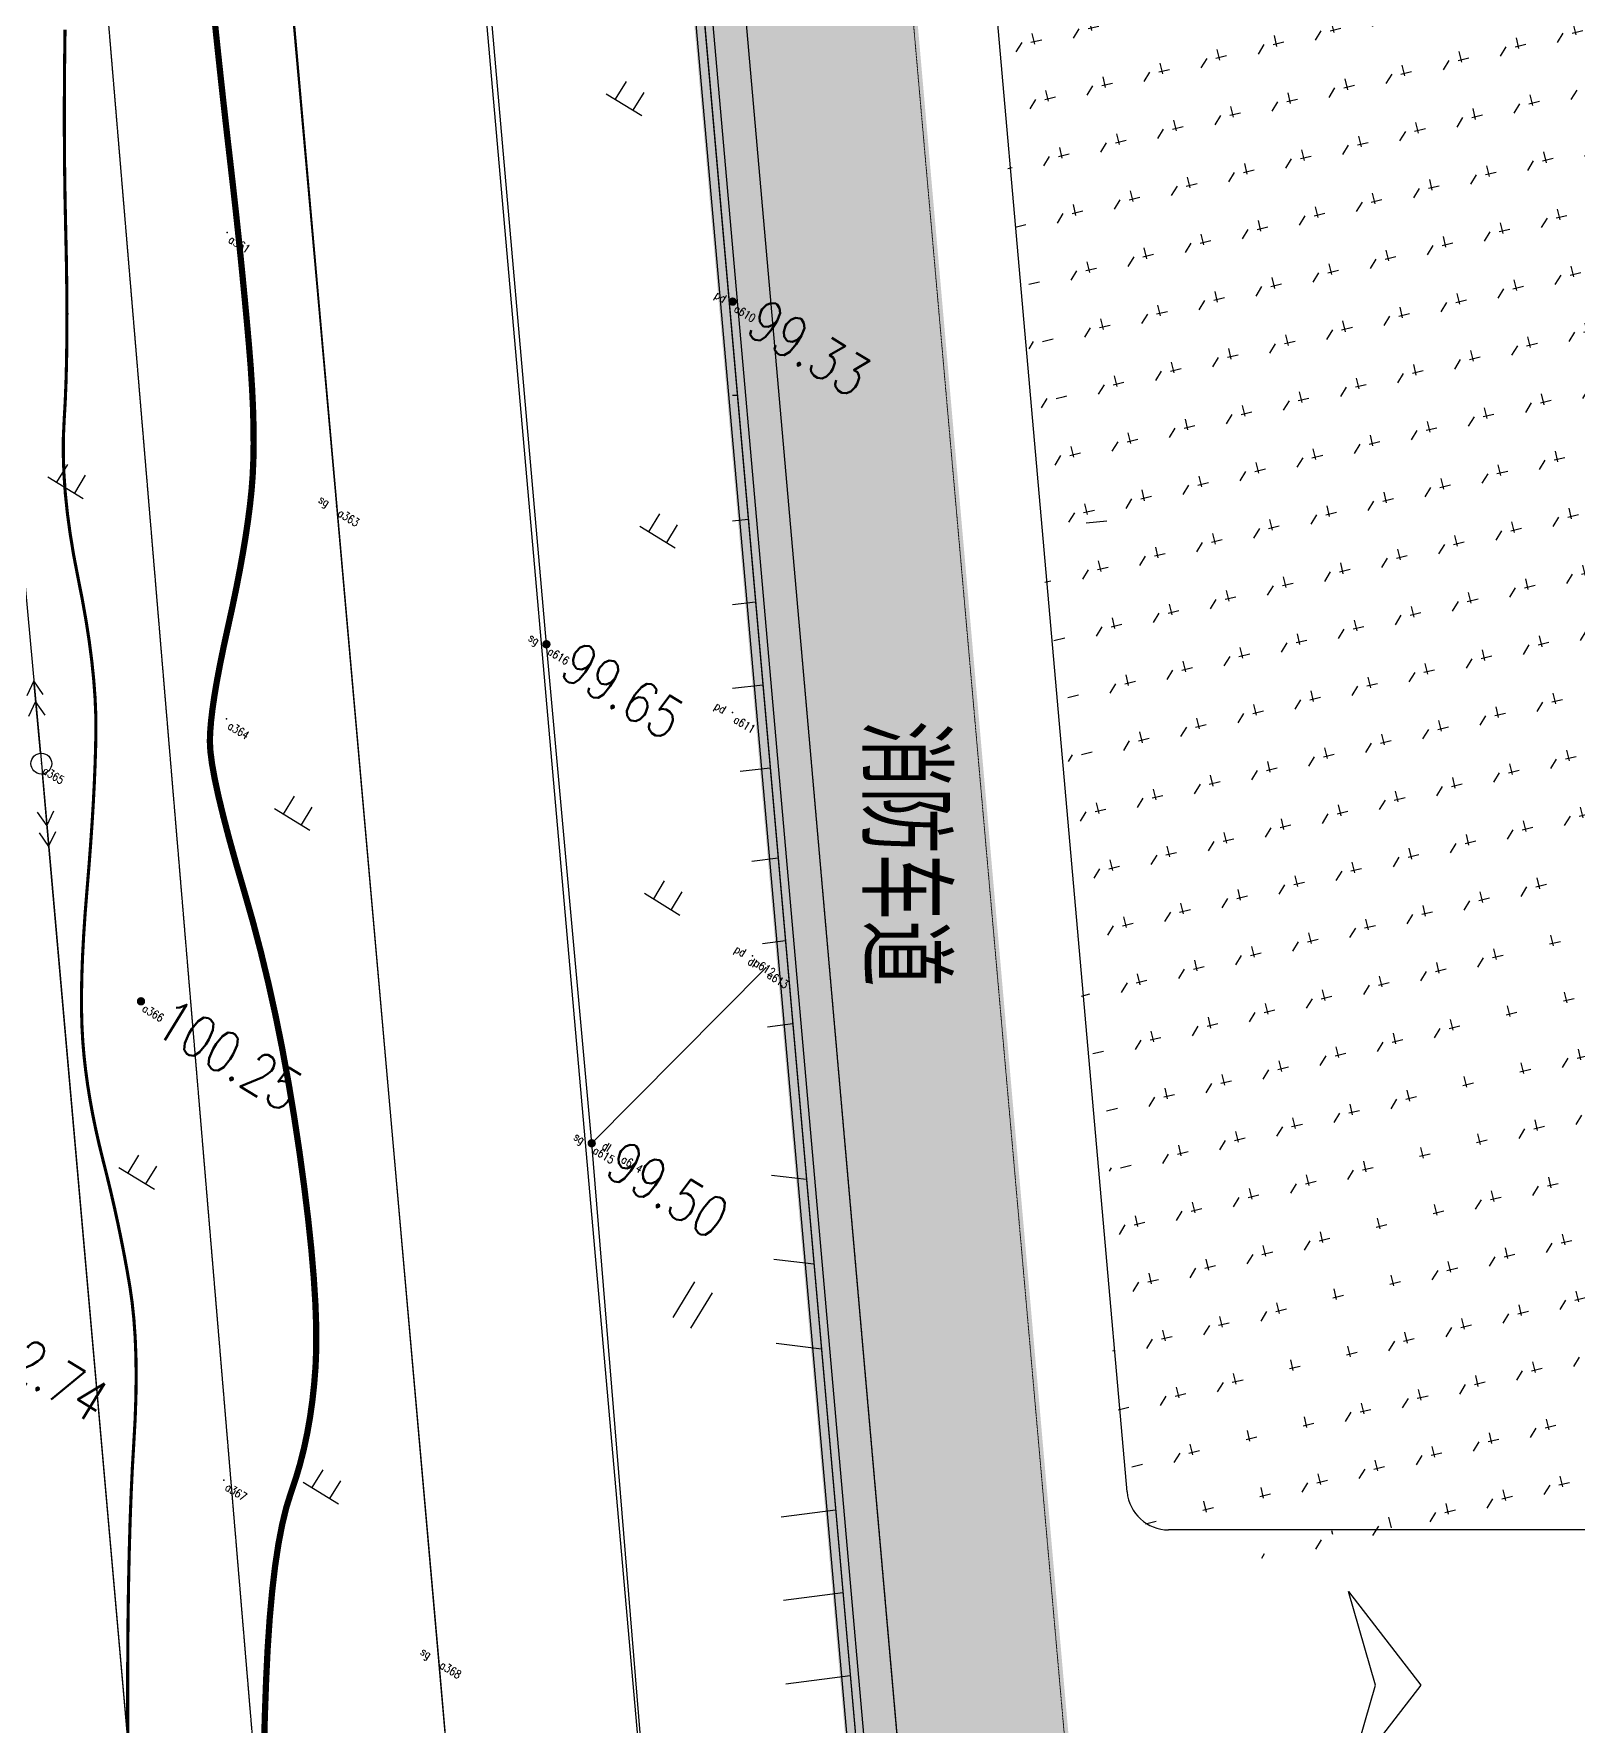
# Model space of a CAD drawing. Header units: millimetres. Extents: x -330863 to 383137, y -246038 to 314990.
# Drawn here: x -126028 to -88938, y -6493 to 34169 of the extents above; entities that cross this region are included whole.
import ezdxf
from ezdxf.enums import TextEntityAlignment as Align

# ---------------------------------------------------------------- set-up
doc = ezdxf.new("R2010")
doc.units = ezdxf.units.MM
for name, pattern in [('DASH', [0.35, 0.25, -0.1]), ('HIDDEN', [0.375, 0.25, -0.125]), ('X1', [5, 4, -1]), ('X2', [10, 8, -2])]:
    doc.linetypes.add(name, pattern=pattern)
for name, color, linetype in [('-GRASS', 114, 'Continuous'), ('-总图道路', 7, 'Continuous'), ('A-fence', 6, 'Continuous'), ('A-landscape', 41, 'Continuous'), ('GCD', 8, 'Continuous'), ('MAP', 251, 'Continuous'), ('S_其它', 7, 'Continuous'), ('农转用2000坐标', 6, 'Continuous')]:
    doc.layers.add(name, color=color, linetype=linetype)
doc.layers.add('X消防车道', color=6, linetype='HIDDEN', lineweight=18)
doc.styles.add('-hzdxcROMANS', font='ROMANS.shx', dxfattribs={"width": 0.8, "bigfont": 'hztxt.shx'})
doc.styles.add('hz', font='simplex', dxfattribs={"width": 0.699999988079071, "bigfont": 'hztxt'})
doc.styles.add('等线体', font='simplex.shx', dxfattribs={"width": 0.6, "bigfont": 'hztxt.shx'})
doc.linetypes.add('10422', pattern='A,0.75,[150,AAA.SHX,S=0.5,R=0,X=0,Y=0.5],1.5,[177,AAA.SHX,S=1,R=0,X=0,Y=0.4],0.75', length=3)
doc.linetypes.add('1161', pattern='A,0,[149,AAA.SHX,S=0.15,R=0,X=0,Y=0],-1.6', length=1.6)
doc.linetypes.add('FENCELINE2', pattern='A,0.25,-0.1,[132,ltypeshp.shx,S=0.1,R=0,X=-0.1,Y=0],-0.1,1', length=1.45)
pattern_1 = [(58.51216201923266, (-1970228605.701966, -2547630934.377606), (-329.7050402672918, 1372.037246682207), [264.5806600000001, -1731.010149999999]), (13.51216201923265, (-1970228605.701966, -2547630934.377606), (-329.7052649889981, 1372.038181840949), [264.58066, -1146.516149999998]), (103.5121620192325, (-1970228605.701966, -2547630934.377606), (-1372.038181840949, -329.7052649889981), [264.5806599999999, -1146.516149999997])]
pattern_2 = [(328.5122373580438, (-1970227838.225398, -2547631404.462406), (6187.806834028878, 1486.958837609646), [1349.999999999999, -3149.999999999999]), (328.5122373580438, (-1970225300.753295, -2547632430.97852), (6187.806834028878, 1486.958837609646), [1124.999999999998, -3374.999999999999]), (328.5122373580438, (-1970225375.101239, -2547632121.58818), (6187.806834028878, 1486.958837609646), [899.9999999999995, -3599.999999999999]), (328.5122373580438, (-1970225938.71009, -2547630457.115271), (6187.806834028878, 1486.958837609646), [675, -675, 899.9999999999995, -2249.999999999996]), (328.5122373580438, (-1970225821.188889, -2547630265.246129), (6187.806834028878, 1486.958837609646), [899.9999999999995, -224.9999999999999, 1124.999999999998, -2249.999999999996]), (328.5122373580438, (-1970227077.926367, -2547628440.078764), (6187.806834028878, 1486.958837609646), [1124.999999999998, -3374.999999999999]), (328.5122373580438, (-1970223314.891472, -2547630481.112419), (6187.806834028878, 1486.958837609646), [1124.999999999998, -3374.999999999999]), (58.51223735804372, (-1970228135.617166, -2547630166.90104), (-1486.958837609646, 6187.806834028878), [675, -3824.999999999997]), (58.51223735804372, (-1970225797.191742, -2547627641.427511), (-1486.958837609646, 6187.806834028878), [450, -4049.999999999996]), (58.51223735804372, (-1970227838.225398, -2547631404.462406), (-1486.958837609646, 6187.806834028878), [675, -3824.999999999997]), (58.51223735804372, (-1970225339.105515, -2547628185.860253), (-1486.958837609646, 6187.806834028878), [224.9999999999999, -4274.999999999995]), (58.51223735804372, (-1970226087.405974, -2547629838.334588), (-1486.958837609646, 6187.806834028878), [675, -3824.999999999997]), (58.51223735804372, (-1970226526.31609, -2547631416.46098), (-1486.958837609646, 6187.806834028878), [1124.999999999997, -3374.999999999996]), (58.51223735804372, (-1970224497.281007, -2547628965.335395), (-1486.958837609646, 6187.806834028878), [675, -3824.999999999997]), (58.51223735804372, (-1970225053.712322, -2547630735.330928), (-1486.958837609646, 6187.806834028878), [899.9999999999992, -3599.999999999995]), (58.51223735804372, (-1970224861.84318, -2547630852.852129), (-1486.958837609646, 6187.806834028878), [899.9999999999992, -3599.999999999995]), (58.51223735804372, (-1970225535.795696, -2547632814.716804), (-1486.958837609646, 6187.806834028878), [450, -4049.999999999996]), (58.51223735804372, (-1970224607.624672, -2547632591.672979), (-1486.958837609646, 6187.806834028878), [1124.999999999997, -3374.999999999996]), (13.51223735804375, (-1970227986.92128, -2547630785.681722), (2350.423994265529, 3837.382829380015), [1909.187999999995, -4454.772899999999]), (13.51223735804375, (-1970227485.661798, -2547630828.85498), (2350.423994265529, 3837.382829380015), [954.5939999999998, -5409.366899999998]), (13.51223735804375, (-1970224466.106323, -2547629775.98522), (2350.423994265529, 3837.382829380015), [1272.792149999999, -5091.168599999996]), (13.51223735804375, (-1970224348.585123, -2547629584.116078), (2350.423994265529, 3837.382829380015), [954.5939999999998, -5409.366899999998]), (103.5122373580437, (-1970225926.711516, -2547629145.205963), (-3837.382829380015, 2350.423994265529), [318.1994999999999, -6045.761399999998]), (103.5122373580437, (-1970227986.92128, -2547630785.681722), (-3837.382829380015, 2350.423994265529), [636.3944999999999, -5727.566399999997]), (103.5122373580437, (-1970226130.579232, -2547630339.594071), (-3837.382829380015, 2350.423994265529), [636.3944999999999, -5727.566399999997]), (103.5122373580437, (-1970224583.627524, -2547629967.854362), (-3837.382829380015, 2350.423994265529), [636.3944999999999, -5727.566399999997]), (103.5122373580437, (-1970222962.327873, -2547629905.504994), (-3837.382829380015, 2350.423994265529), [954.5939999999998, -5409.366899999998]), (103.5122373580437, (-1970223079.849073, -2547630097.374137), (-3837.382829380015, 2350.423994265529), [636.3944999999999, -5727.566399999997]), (103.5122373580437, (-1970223036.675815, -2547629596.114652), (-3837.382829380015, 2350.423994265529), [636.3944999999999, -5727.566399999997]), (103.5122373580437, (-1970226303.272265, -2547632344.632007), (-3837.382829380015, 2350.423994265529), [954.5939999999998, -5409.366899999998]), (355.0772885580437, (-1970223741.803015, -2547630747.329504), (3837.382818168541, -2350.42398528727), [503.0999999999999, -9559.205699999997]), (355.0772885580437, (-1970225288.754723, -2547631119.069212), (3837.382818168541, -2350.42398528727), [503.0999999999999, -9559.205699999997]), (355.0772885580437, (-1970225926.711516, -2547629145.205963), (3837.382818168541, -2350.42398528727), [1006.199999999997, -9056.105699999998]), (355.0772885580437, (-1970225147.236374, -2547628303.381453), (3837.382818168541, -2350.42398528727), [1006.199999999997, -9056.105699999998]), (355.0772885580437, (-1970225734.842374, -2547629262.727163), (3837.382818168541, -2350.42398528727), [1006.199999999997, -9056.105699999998]), (355.0772885580437, (-1970222962.327873, -2547629905.504994), (3837.382818168541, -2350.42398528727), [1006.199999999997, -9056.105699999998]), (355.0772885580437, (-1970227783.053566, -2547629591.293614), (3837.382818168541, -2350.42398528727), [1509.344999999999, -8552.9607]), (355.0772885580437, (-1970227665.532366, -2547629399.424473), (3837.382818168541, -2350.42398528727), [1509.344999999999, -8552.9607]), (355.0772885580437, (-1970226725.362765, -2547627864.471337), (3837.382818168541, -2350.42398528727), [1509.344999999999, -8552.9607]), (31.94718617804375, (-1970224924.192548, -2547629231.552478), (2351.338415779578, 3837.953054879803), [503.0999999999996, -9559.199999999992]), (31.94718617804375, (-1970223314.891472, -2547630481.112419), (2351.338415779578, 3837.953054879803), [503.0999999999996, -6036.599999999995, 1006.199999999996, -2515.499999999997]), (31.94718617804375, (-1970223933.672156, -2547630629.808303), (2350.423982255934, 3837.382824745177), [1006.199999999996, -9056.105699999995]), (31.94718617804375, (-1970226001.059457, -2547628835.815621), (2350.423982255934, 3837.382824745177), [1006.199999999996, -9056.105699999995]), (31.94718617804375, (-1970226192.928599, -2547628718.29442), (2350.423982255934, 3837.382824745177), [1006.199999999996, -9056.105699999995]), (31.94718617804375, (-1970224614.802207, -2547629157.204536), (2350.423982255934, 3837.382824745177), [1509.344999999998, -8552.960699999992]), (85.07728855804373, (-1970226161.753916, -2547629528.944246), (2350.423985287269, 3837.382818168541), [503.0999999999998, -9559.205699999997]), (85.07728855804373, (-1970223902.49747, -2547631440.458128), (2350.423985287269, 3837.382818168541), [503.0999999999998, -9559.205699999997]), (85.07728855804373, (-1970225375.101239, -2547632121.58818), (2350.423985287269, 3837.382818168541), [1006.199999999997, -9056.105699999996]), (85.07728855804373, (-1970225449.449179, -2547631812.197837), (2350.423985287269, 3837.382818168541), [1006.199999999997, -9056.105699999996]), (85.07728855804373, (-1970223420.414098, -2547629361.072252), (2350.423985287269, 3837.382818168541), [1006.199999999997, -9056.105699999996]), (85.07728855804373, (-1970227665.532366, -2547629399.424473), (2350.423985287269, 3837.382818168541), [1006.199999999997, -9056.105699999996]), (85.07728855804373, (-1970226687.010547, -2547632109.589605), (2350.423985287269, 3837.382818168541), [1509.344999999996, -8552.960699999998]), (121.9471861780437, (-1970223933.672156, -2547630629.808303), (-3837.382824745177, 2350.423982255937), [1006.199999999997, -9056.105699999998]), (121.9471861780437, (-1970223859.324215, -2547630939.198646), (-3837.382824745177, 2350.423982255937), [1006.199999999997, -9056.105699999998]), (121.9471861780437, (-1970227912.57334, -2547631095.072063), (-3837.382824745177, 2350.423982255937), [503.0999999999998, -9559.205699999997]), (121.9471861780437, (-1970225821.188889, -2547630265.246129), (-3837.382824745177, 2350.423982255937), [503.0999999999998, -9559.205699999997]), (121.9471861780437, (-1970224348.585123, -2547629584.116078), (-3837.382824745177, 2350.423982255937), [503.0999999999998, -9559.205699999997])]

# ---------------------------------------------------------------- blocks, each defined once
blk = doc.blocks.new('gc013a')
at = {"linetype": 'Continuous'}
blk.add_line((0.5, 0), (4, 0), dxfattribs=at)
at = {"linetype": 'Continuous', "flags": 128}
for points in [[(2.307212344848719, -0.4000565770862801), (3, 0), (2.307212344848719, 0.4000565770862801)], [(3.307212344848716, -0.4000565770862801), (4, 0), (3.307212344848716, 0.4000565770862801)]]:
    blk.add_lwpolyline(points, dxfattribs=at)
blk = doc.blocks.new('gc170')
at = {"linetype": 'Continuous'}
blk.add_circle((0, 0), 0.5, dxfattribs=at)
blk = doc.blocks.new('gc119')
for p, q in [((-0.5, 1), (-0.5, 0)), ((0.5, 1), (0.5, 0)), ((-1, 0), (1, 0))]:
    blk.add_line(p, q)
blk = doc.blocks.new('GC200')
at = {"linetype": 'Continuous', "const_width": 0.2, "flags": 128}
blk.add_lwpolyline([(-0.1, 0, 1), (0.1, 0, 1)], format="xyb", close=True, dxfattribs=at)
blk = doc.blocks.new('gc121')
for p, q in [((-0.5, -1), (-0.5, 1)), ((0.5, -1), (0.5, 1))]:
    blk.add_line(p, q)

msp = doc.modelspace()

# ---------------------------------------------------------------- hatches: boundary and pattern name
at = {"layer": '-GRASS'}
h = msp.add_hatch(dxfattribs=at)
h.set_pattern_fill('GRASS', color=256, scale=500, angle=-31.48783798076735)
h.set_pattern_definition(pattern_1)
h.paths.add_polyline_path([(-110826.5925631835, 56236.33826913311), (-111850.4828543495, 56463.54069251567), (-93881.19583215797, -147448.7937486917), (-92857.29912516892, -147675.9975956008)])
h = msp.add_hatch(dxfattribs=at)
h.set_pattern_fill('GRASS', color=256, scale=500, angle=-31.48783798076735)
h.set_pattern_definition(pattern_1)
h.paths.add_polyline_path([(-88599.99851806556, 41871.25009920448), (-88499.998517856, 18207.88235606626), (-102111.5153609402, 25690.04804424942), (-103097.9087071586, 36883.46766557545), (-102101.7690383573, 37971.25009370968), (-99199.99851955567, 37971.25009231269), (-99199.99851926463, 41871.25009920448)])
h = msp.add_hatch(dxfattribs=at)
h.set_pattern_fill('GRASS', color=256, scale=500, angle=-31.48783798076735)
h.set_pattern_definition(pattern_1)
h.paths.add_polyline_path([(-88499.998517856, 18207.88235606626), (-102111.5153609402, 25690.04804424942), (-99753.65567696048, -1066.5323276259, 0.3886976849680404), (-98757.51600536516, -1978.749900888652), (-88499.9985185545, -1978.749900888652)])
at = {"layer": 'A-landscape', "linetype": 'Continuous'}
h = msp.add_hatch(dxfattribs=at)
h.set_pattern_fill('毛石砌体', color=256, scale=299.9999999999999, angle=-31.48776264195623, style=0)
h.set_pattern_definition(pattern_2)
h.paths.add_polyline_path([(-114245.5855949642, 85921.02326236664), (-114638.2264630496, 85819.92269743232), (-107754.4632006879, 7704.205561131239), (-107361.8223326606, 7805.306126065552)])
h = msp.add_hatch(dxfattribs=at)
h.set_pattern_fill('毛石砌体', color=256, scale=299.9999999999999, angle=-31.48776264195623, style=0)
h.set_pattern_definition(pattern_2)
h.paths.add_polyline_path([(-107361.8223326606, 7805.306126065552), (-107754.4632006879, 7704.205561131239), (-93149.63754603874, -158028.7498289905), (-92783.3364854427, -157628.7498295493)])
at = {"layer": 'X消防车道'}
h = msp.add_hatch(dxfattribs=at)
h.set_pattern_fill('DOTS', color=8, scale=1000, angle=-31.48783798076735)
h.set_pattern_definition([(328.5121620192327, (-1970228605.701966, -2547630934.377606), (1506.050284478311, 939.1527315207007), [0, -1587.499999999999])])
h.paths.add_polyline_path([(-93210.31932864338, -143669.9816289544, 0.388696347810305), (-80260.50890044775, -155528.7499007024), (-29868.25021682074, -155528.749902565, 0.0729934230257984), (-27282.11924788542, -155149.1864708438), (-24812.54212517292, -154408.3133338205, -0.0729934230209538), (-22226.41115623759, -154028.7499007024), (83399.93261551949, -154028.749902565, -0.414215405250258), (92399.99996935017, -163028.7391755916), (92400.01187910326, -173021.7107695714), (96400.0120633305, -173176.2576506659), (96399.99996935017, -163028.7344095483, 0.4142203272388091), (83399.6842201473, -150028.7499058246), (-22813.48650954664, -150028.749903962, 0.0729934230411844), (-25399.61747935508, -150408.3133356832), (-27869.19458594406, -151149.1864689812, -0.0729934230362219), (-30455.32555586891, -151528.7499007024), (-80260.50890015671, -151528.7499007024, -0.3886976849728412), (-89225.76594498008, -143318.7917464599), (-114666.7633144511, 145381.2082974985, -0.4401982675162612), (-105701.5062695695, 155171.2501437217), (85999.68118983321, 155171.2501404621, -0.414210992521494), (94999.68118930935, 146171.3291063718, -0.1414481113697162), (96999.68118965859, 153099.4533711858, 0.2576703992202549), (85999.5199388382, 159171.2501390651), (-105701.6028190823, 159171.2501441874, 0.4401960510058327), (-118651.3220010651, 145030.0785886869)])

# ---------------------------------------------------------------- linework, layer by layer
at = {"layer": '-总图道路'}
for p, q in [((-92048.97187836235, -156848.7498996034, 10100), (-118710.1761069475, 145697.9447111301, 10100)), ((-99753.65567696048, -886.5323265269399, 10100), (-103097.9087074497, 37063.46766574308, 10100)), ((-88499.9985185545, -1798.749900721013, 10100), (-98757.51600536516, -1798.749900721013, 10100))]:
    msp.add_line(p, q, dxfattribs=at)
for points, elevation in [([(-125222.1342405514, 148767.0760561526), (-97501.66226358619, -165927.0740256831)], 112108.9999999763), ([(-129813.5966194654, 148371.250142511), (-102153.5767055442, -165636.6233637742)], 10100)]:
    msp.add_lwpolyline(points, dxfattribs=dict(at, elevation=elevation))
msp.add_arc((-98757.51600536516, -798.7499007210135, 10100), 1000, 185.0360518371188, 269.9999979756226, dxfattribs=at)
at = {"layer": 'A-fence', "linetype": 'FENCELINE2', "ltscale": 0.0025}
msp.add_line((-119976.0763493227, 148671.2501409277, 10100), (-92966.48708265042, -157828.7498292699, 10100), dxfattribs=at)
at = {"layer": 'A-landscape', "linetype": 'Continuous', "elevation": 10100}
for points in [[(-93149.63754603874, -158028.7498289905), (-120176.8513992405, 148671.2501423247)], [(-92783.33648555912, -157628.7498295493), (-119775.3012827574, 148671.2501423247)]]:
    msp.add_lwpolyline(points, dxfattribs=at)
at = {"layer": 'MAP', "linetype": 'Continuous', "elevation": 10100, "flags": 128}
msp.add_lwpolyline([(-144670.1881408784, 223431.6831209511), (-141454.572538028, 189104.3901943415), (-136328.3817847236, 130518.1249405071), (-131067.8629593435, 73267.34685355797), (-125847.9206753522, 16624.24182116985), (-120873.5271826712, -39732.4320807308), (-116061.5625464683, -92846.84737894684), (-111078.2943462813, -148261.4355686307)], dxfattribs=at)
msp.add_lwpolyline([(89999.5778341568, 198988.8426653854), (-123977.9142581951, 194083.5166710242), (-92775.77438176145, -159992.9235315136), (90000.00148703344, -167056.3588061556)], close=True, dxfattribs=at)
at = {"layer": 'MAP', "linetype": '10422', "flags": 128}
msp.add_lwpolyline([(-98102.82609687185, -161561.1142095364), (-98834.82955791755, -151475.7109487615), (-99257.59166286793, -146263.3854405209), (-100364.3289240985, -133102.3717395216), (-103053.4642099496, -102588.6802490055), (-104125.4881214676, -90113.83561074732), (-105966.3987736543, -69467.08310751244), (-107241.844169735, -54856.50306876749), (-109471.0101116774, -30306.15813873708), (-110476.470331077, -18522.91907865554), (-111366.6766443616, -7751.932228747755), (-112621.7051247344, 7496.976995542645), (-113709.7638944373, 19493.8102491945), (-115191.4544948353, 36400.16638923436), (-117936.6545553761, 69165.72682529688), (-119124.3202010495, 80360.48123536631), (-119973.9383404353, 90675.06300115958), (-121028.2395596709, 102537.4699637107), (-123042.2722843336, 124488.7353071757), (-124209.3347272579, 137110.9152004868), (-125254.5524275605, 149235.12836935), (-127227.8449853742, 171159.094649069), (-128292.7678139508, 182272.8046236374), (-128764.0503071574, 187693.095926363), (-129291.6716350568, 193899.0112693794)], dxfattribs=at)
at = {"layer": 'MAP', "linetype": '10422'}
msp.add_lwpolyline([(-133474.6627652179, 193543.3771337196), (-133221.1446720152, 190561.4813293144), (-132180.7351028523, 178324.1183405556), (-131904.6479899529, 172920.1905184239), (-128282.7618986461, 130399.2525094002), (-126953.5620748624, 117277.8797984868), (-123365.0271046767, 75104.5460223034), (-122357.6965506631, 64088.26361240819), (-121145.4216754623, 50708.98673932999), (-120110.6012170179, 37916.85374237597), (-118754.733566076, 22817.26116843522), (-116305.1615176932, -4880.687001459301), (-114560.0330647407, -24992.66593653709), (-112135.1932108495, -53050.72147568687), (-110381.5494835703, -73413.00520563498), (-108448.3933460409, -94249.94385551661), (-106193.0806875438, -120591.7341111414), (-104483.3994299965, -139760.2786308341), (-102816.8561492907, -157157.4600840174), (-102459.1871413262, -162020.7600508071)], dxfattribs=at)
at = {"layer": 'MAP', "linetype": 'X1', "elevation": 10100, "flags": 128}
msp.add_lwpolyline([(-106123.5938966251, -152387.9940261319), (-118181.5279654669, -37646.33495623246), (-130410.1226535835, 108086.9469313696), (-131732.5005516736, 122019.7367441654), (-135483.9185694558, 151514.1963443532)], dxfattribs=at)
at = {"layer": 'MAP', "linetype": 'Continuous', "flags": 128}
for points, const_width in [([(-120499.9632009398, -7124.410284515469), (-120476.2177355564, -6260.178999342024), (-120446.7936014384, -5432.770822495222), (-120409.1152076702, -4653.811640869826), (-120360.6069630454, -3934.927342757583), (-120301.2688676803, -3276.117928624153), (-120231.1009212839, -2677.383398935199), (-120150.1031243219, -2138.723752759397), (-120058.2754765614, -1660.138990562409), (-119955.617977886, -1241.629110947251), (-119842.1306285867, -883.1941176392138), (-119728.9678525389, -548.8640114851295), (-119627.2840732685, -202.6688007824123), (-119537.0792909502, 155.3915154002607), (-119458.353505875, 525.3169375285506), (-119391.1067177518, 907.1074656024576), (-119335.3389268718, 1300.763097293675), (-119291.0501329438, 1706.283836327493), (-119258.2403360843, 2123.669680375606), (-119240.5743635585, 2574.667306318879), (-119241.7170428647, 3081.023389175534), (-119261.6683744685, 3642.737931273878), (-119300.428357555, 4259.81092935428), (-119357.9969925317, 4932.242385745048), (-119434.3742795149, 5660.032298583537), (-119529.5602184464, 6443.180670663714), (-119643.5548091517, 7281.687498725951), (-119772.2185312863, 8137.343313712626), (-119911.4118647389, 8971.938639115542), (-120061.1348091601, 9785.473478659987), (-120221.3873649575, 10577.94782908633), (-120392.1695314324, 11349.36169411987), (-120573.4813092835, 12099.71506910398), (-120765.3226983943, 12829.00795636698), (-120967.6936981827, 13537.24035730585), (-121162.3436856875, 14204.2427060008), (-121331.0220374819, 14809.84543746337), (-121473.7287528673, 15354.0485512279), (-121590.4638323677, 15836.85204869136), (-121681.2272757501, 16258.25592845678), (-121746.0190828401, 16618.2601923868), (-121784.8392540449, 16916.86483861878), (-121797.6877891319, 17154.0698685497), (-121790.7215976715, 17378.0192762427), (-121770.0975888269, 17636.85706134885), (-121735.8157630637, 17930.58322247118), (-121687.8761201491, 18259.19775914401), (-121626.2786601414, 18622.70067229867), (-121551.0233830404, 19021.09196240082), (-121462.1102888463, 19454.37162851915), (-121359.539377559, 19922.53966925666), (-121255.0095591554, 20398.59401870519), (-121160.219743147, 20855.53260536864), (-121075.169930465, 21293.35543250665), (-120999.8601203528, 21712.06249732524), (-120934.2903127521, 22111.6538012214), (-120878.4605085361, 22492.12934419513), (-120832.3707066569, 22853.48912624642), (-120796.020907464, 23195.7331459783), (-120769.4647526927, 23541.47754719481), (-120752.7558828564, 23913.33847369999), (-120745.8942983625, 24311.31592409685), (-120748.8799994439, 24735.40989745409), (-120761.712985693, 25185.62039609999), (-120784.3932569353, 25661.94741910324), (-120816.9208137528, 26164.39096599817), (-120859.2956560873, 26692.95103725046), (-120907.5841177231, 27234.57217093557), (-120957.852533434, 27776.19890931994), (-121010.1009036274, 28317.83124634996), (-121064.3292278377, 28859.46918621659), (-121120.5375064723, 29401.11272938549), (-121178.7257389491, 29942.76187259704), (-121238.8939256756, 30484.41661724821), (-121301.0420667683, 31026.07696427032), (-121363.2148146839, 31563.68146946654), (-121423.4568221704, 32093.16868724302), (-121481.7680893442, 32614.5386194624), (-121538.1486162636, 33127.79126426205), (-121592.5984027539, 33632.92662443593), (-121645.1174486405, 34129.94469719008), (-121695.7057547383, 34618.84548252449)], 150), ([(-123770.4914764594, -6714.854589495807), (-123774.0952929575, -5751.040549315512), (-123771.5188376582, -4828.325983900577), (-123764.3462024839, -3952.894799709321), (-123752.577387027, -3124.746997673065), (-123736.2123915786, -2343.882578723133), (-123715.2512162551, -1610.301539599895), (-123689.6938605327, -924.0038844943047), (-123659.540324877, -284.989611543715), (-123624.7906091716, 306.7412792518735), (-123593.8941583712, 862.4549905583262), (-123575.3004173725, 1393.41772550717), (-123569.0093860589, 1899.629484098404), (-123575.0210651872, 2381.090265400708), (-123593.335453826, 2837.800070345402), (-123623.9525527321, 3269.758898466826), (-123666.8723612651, 3676.966749299318), (-123722.0948797161, 4059.423624239862), (-123785.7765949424, 4430.298312269151), (-123854.0739939758, 4802.759602367878), (-123926.9870762341, 5176.80749733001), (-124004.515842183, 5552.441996224224), (-124086.6602915898, 5929.663097187876), (-124173.4204243379, 6308.470802549273), (-124264.7962410678, 6688.865110445767), (-124360.7877414301, 7070.846021343022), (-124454.465310378, 7450.587269086391), (-124538.8993339706, 7824.262588452548), (-124614.0898118587, 8191.871974319219), (-124680.0367441587, 8553.415430411696), (-124736.7401308706, 8908.892956264317), (-124784.1999719362, 9258.304550945759), (-124822.4162674718, 9601.650216318667), (-124851.3890172448, 9938.929950520396), (-124871.1330191558, 10288.23595883324), (-124881.6630699998, 10667.66044607386), (-124882.9791702423, 11077.20341224223), (-124875.0813195342, 11516.86485733837), (-124857.9695181665, 11986.64478229359), (-124831.6437659645, 12486.5431857109), (-124796.1040628701, 13016.56006759032), (-124751.3504092907, 13576.69542932883), (-124704.8035254678, 14139.76401433348), (-124663.8841318176, 14678.58056601137), (-124628.5922292713, 15193.14508622512), (-124598.9278169558, 15683.4575754404), (-124574.8908953369, 16149.51803039759), (-124556.4814640651, 16591.32645342499), (-124543.6995236645, 17008.88284405693), (-124536.5450736694, 17402.18720369041), (-124539.440857477, 17793.27314130962), (-124556.809619125, 18204.17426915839), (-124588.6513578566, 18634.89058863371), (-124634.9660745449, 19085.42209880426), (-124695.7537688408, 19555.76879594475), (-124771.0144403367, 20045.93068750575), (-124860.748089673, 20555.90776743367), (-124964.9547162675, 21085.70003759116), (-125067.6928222505, 21617.35394846648), (-125153.0209085881, 22132.91595101356), (-125220.9389760368, 22632.38604569808), (-125271.4470239566, 23115.76423252001), (-125304.5450525219, 23583.05050915107), (-125320.2330619656, 24034.2448774539), (-125318.5110523459, 24469.34733742848), (-125299.3790231971, 24888.35788907483), (-125274.4444162794, 25319.41688636318), (-125255.3146731784, 25790.66468419507), (-125241.9897934282, 26302.10128117353), (-125234.4697775529, 26853.72667916119), (-125232.7546255523, 27445.54087862372), (-125236.8443370191, 28077.54387443885), (-125246.7389121861, 28749.7356735915), (-125262.4383511697, 29462.11627095938), (-125278.3999733487, 30206.01024029776), (-125289.0810976946, 30972.74215256796), (-125294.4817244401, 31762.31200730428), (-125294.6018537599, 32574.71980404109), (-125289.4414854212, 33409.96554557234), (-125279.0006194822, 34268.04922863841)], 75)]:
    msp.add_lwpolyline(points, dxfattribs=dict(at, const_width=const_width))
at = {"layer": 'MAP', "linetype": 'Continuous', "elevation": 10100}
for points in [[(-109119.500368773, 25472.82786218449), (-109234.1914855619, 25473.14642945305)], [(-108857.05520096, 22494.64587418362), (-109237.0757765579, 22451.92535238341)], [(-100242.5465971441, 22456.75850862637), (-100739.4168715668, 22400.90217225254)], [(-108681.4395570522, 20501.79018422961), (-109238.9973635413, 20439.1115770489)], [(-108505.8239132026, 18508.9344942756), (-109240.9189509321, 18426.29780218005)], [(-108330.2082696441, 16516.07880432159), (-109056.608509561, 16434.41955063492)], [(-125672.0718164556, 14631.98752531781), (-121049.3760415679, -37740.17778581008)], [(-108139.7343725525, 14354.61425099522), (-108774.0444042696, 14270.86398441344)], [(-107964.004206818, 12360.45898420736), (-108515.0402333797, 12287.70368842408)], [(-107788.2740407344, 10366.30371555686), (-108399.511004854, 10285.59987030923)], [(-107458.3597764699, 6622.494194358587), (-108298.9847232797, 6724.014808591455)], [(-107278.9243263518, 4586.292010433972), (-108241.9297637511, 4702.592274341732)], [(-107099.4888762338, 2550.089826043695), (-108184.8748043389, 2681.169739160687)], [(-106758.3734624763, -1320.828380826861), (-108067.1863423753, -1488.460955508053)], [(-106582.6716206479, -3314.662233758717), (-108010.4799006926, -3497.535722162575)], [(-106406.9697783538, -5308.496087621898), (-107953.773459068, -5506.610489282757)]]:
    msp.add_lwpolyline(points, dxfattribs=at)
at = {"layer": 'MAP', "linetype": '1161', "elevation": 10100, "flags": 128}
msp.add_lwpolyline([(-112621.7051247344, 7496.976995542645), (-108439.7490429668, 11711.2091110833)], dxfattribs=at)
at = {"layer": 'MAP', "linetype": 'Continuous'}
for p in [(-121379.661207376, 29394.85000416636, 110105), (-109232.036040686, 27730.92007420957, 109426), (-118754.733566076, 22817.26116843522, 109757), (-113709.7638944373, 19493.8102491945, 109752), (-121400.5116562452, 17703.15007230267, 110049), (-109241.4692501747, 17849.87351920455, 109318), (-125847.9206753522, 16624.24182116985, 111383), (-108757.6326984539, 12002.07502737641, 109316), (-108439.7490429668, 11711.2091110833, 109371), (-123452.9753462388, 10909.8871012032, 110350), (-112621.7051247344, 7496.976995542645, 109602), (-111941.2937911669, 7277.228463608771, 109607), (-121460.9404850611, -602.8219673968852, 110314), (-116305.1615176932, -4880.687001459301, 109403)]:
    msp.add_point(p, dxfattribs=at)
at = {"layer": 'S_其它', "elevation": 10099.99996137168}
msp.add_lwpolyline([(-94436.45285385894, -3281.962101387503), (-92694.57712340401, -5531.962372868033), (-94436.45285385894, -7781.962208955261), (-93783.24943555519, -5531.962132586809), (-94436.45285385894, -3281.962101387503)], dxfattribs=at)
at = {"layer": 'X消防车道', "color": 8, "ltscale": 0.01}
for p, q in [((-93210.32463136129, -143669.9214557372, 10100), (-118821.505565776, 146961.2919894792, 10100)), ((-89225.76594486367, -143318.7917464599, 10100), (-114666.7633145675, 145381.2082974985, 10100))]:
    msp.add_line(p, q, dxfattribs=at)
at = {"layer": '农转用2000坐标', "color": 1, "linetype": 'DASH', "ltscale": 0.01, "const_width": 500, "elevation": 10100}
msp.add_lwpolyline([(89999.5778341568, 198988.8426653854), (-123977.9142581951, 194083.5166710242), (-92775.77438176145, -159992.9235315136), (90000.00148703344, -167056.3588061556)], close=True, dxfattribs=at)
at = {"layer": '农转用2000坐标', "color": 5, "linetype": 'X2', "ltscale": 0.001, "const_width": 200, "elevation": 10100}
msp.add_lwpolyline([(84999.5837552729, 193872.906665951), (-118528.8170893304, 189207.1208154596), (-88181.69460986741, -155166.7311208509), (84999.99547226122, -161859.3995187618)], close=True, dxfattribs=at)

# ---------------------------------------------------------------- block references
at = {"layer": 'MAP', "linetype": 'Continuous', "zscale": 1000}
for name, p, xscale, yscale, rotation in [('gc119', (-111844.4191474677, 32465.26294218377, 10100), 500, 500, 328.5121620192327), ('gc119', (-125268.1348818564, 23260.39208628237, 10100), 500, 500, 328.5121620192327), ('gc119', (-111040.2643794636, 22069.89798432216, 10100), 500, 500, 328.5121620192327), ('gc013a', (-125847.9206753522, 16624.24182116985, 10100), 500.0000000000035, 500.0000000000035, 95.26521805676063), ('gc170', (-125847.9206753522, 16624.24182116985, 10100), 500, 500, 328.5121620192327), ('gc013a', (-125847.9206753522, 16624.24182116985, 10100), 499.9999999999992, 499.9999999999992, 275.0442122397128), ('gc119', (-119819.5037547243, 15281.88208227977, 10100), 500, 500, 328.5121620192327), ('gc119', (-110925.9985191724, 13245.35854736343, 10100), 500, 500, 328.5121620192327), ('gc119', (-123557.4659848329, 6651.976452376693, 10100), 500, 500, 328.5121620192327), ('gc121', (-110189.6878142701, 3605.062692593783, 10100), 500, 500, 328.5121620192327), ('gc119', (-119131.9822222553, -911.649951543659, 10100), 500, 500, 328.5121620192327)]:
    msp.add_blockref(name, p, dxfattribs=dict(at, xscale=xscale, yscale=yscale, rotation=rotation))
at = {"layer": 'MAP', "linetype": 'Continuous'}
ref = msp.add_blockref('GC200', (-109232.036040686, 27730.92007420957, 109426), dxfattribs=dict(at, xscale=500, yscale=500, zscale=500, rotation=328.5121620192327))
ref.add_attrib('height', '99.33', dxfattribs={"layer": 'GCD', "linetype": 'Continuous', "height": 1000, "rotation": 328.5121620112481, "style": '等线体', "width": 0.8}).set_placement((-108720.3854080848, 27417.5295342505, 109426), align=Align.MIDDLE_LEFT)
ref = msp.add_blockref('GC200', (-113709.7638944373, 19493.8102491945, 109752), dxfattribs=dict(at, xscale=500, yscale=500, zscale=500, rotation=328.5121620192327))
ref.add_attrib('height', '99.65', dxfattribs={"layer": 'GCD', "linetype": 'Continuous', "height": 1000, "rotation": 328.5121620112481, "style": '等线体', "width": 0.8}).set_placement((-113198.1132618361, 19180.41970923543, 109752), align=Align.MIDDLE_LEFT)
ref = msp.add_blockref('GC200', (-123452.9753462388, 10909.8871012032, 110350), dxfattribs=dict(at, xscale=500, yscale=500, zscale=500, rotation=328.5121620192327))
ref.add_attrib('height', '100.25', dxfattribs={"layer": 'GCD', "linetype": 'Continuous', "height": 1000, "rotation": 328.5121620112481, "style": '等线体', "width": 0.8}).set_placement((-122941.3247135794, 10596.49656217545, 110350), align=Align.MIDDLE_LEFT)
ref = msp.add_blockref('GC200', (-112621.7051247344, 7496.976995542645, 109602), dxfattribs=dict(at, xscale=500, yscale=500, zscale=500, rotation=328.5121620192327))
ref.add_attrib('height', '99.50', dxfattribs={"layer": 'GCD', "linetype": 'Continuous', "height": 1000, "rotation": 328.5121620112481, "style": '等线体', "width": 0.8}).set_placement((-112110.0544921332, 7183.586456049233, 109602), align=Align.MIDDLE_LEFT)
ref = msp.add_blockref('GC200', (-128114.2642162717, 3454.807552210987, 112843), dxfattribs=dict(at, xscale=500, yscale=500, zscale=500, rotation=328.5121620192327))
ref.add_attrib('height', '102.74', dxfattribs={"layer": 'GCD', "linetype": 'Continuous', "height": 1000, "rotation": 328.5121620112481, "style": '等线体', "width": 0.8}).set_placement((-127602.613583554, 3141.417013648898, 112843), align=Align.MIDDLE_LEFT)

# ---------------------------------------------------------------- texts
at = {"layer": 'MAP', "linetype": 'Continuous', "style": 'hz', "width": 0.8}
for s, p in [('a361', (-121371.0018690885, 29169.66948442161, 110105)), ('pd', (-109684.0671940567, 27833.50453356281, 109426)), ('a610', (-109223.3767022239, 27505.73955539614, 109426)), ('sg', (-119206.764719272, 22919.84562918544, 109757)), ('a363', (-118746.074227672, 22592.08064915612, 109757)), ('sg', (-114161.7950478662, 19596.39470947906, 109752)), ('a616', (-113701.1045562662, 19268.62973038107, 109752)), ('pd', (-109693.5004034289, 17952.45797948911, 109318)), ('a364', (-121391.8523179577, 17477.96955442056, 110049)), ('a611', (-109232.8099117707, 17624.69300039112, 109318)), ('a365', (-125839.2613371811, 16399.0613037534, 111383)), ('pd', (-109209.663851941, 12104.65948859229, 109316)), ('dl', (-108891.7801961629, 11813.79357136786, 109371)), ('a612', (-108748.973360341, 11776.8945094943, 109316)), ('a613', (-108431.0897045629, 11486.02859226987, 109371)), ('a366', (-123444.3160078348, 10684.70658238977, 110350)), ('sg', (-113073.7362779304, 7599.561455361545, 109602)), ('a615', (-112613.0457862722, 7271.796477194875, 109602)), ('dl', (-112393.3249444794, 7379.812924358994, 109607)), ('a614', (-111932.6344528794, 7052.047945726663, 109607)), ('a367', (-121452.2811467736, -828.0024857446552, 110314)), ('sg', (-116757.1926709474, -4778.10254117474, 109403)), ('a368', (-116296.5021793474, -5105.867518875748, 109403))]:
    msp.add_text(s, height=200, rotation=328.5121620112481, dxfattribs=at).set_placement(p)
at = {"layer": 'X消防车道', "color": 8, "linetype": 'DASH', "ltscale": 0.01, "style": '-hzdxcROMANS', "width": 0.8}
msp.add_text('消防车道', height=2000, rotation=270, dxfattribs=at).set_placement((-106118.9773505297, 17660.12660430744, 10100.00000031242))

doc.saveas('drawing.dxf')
